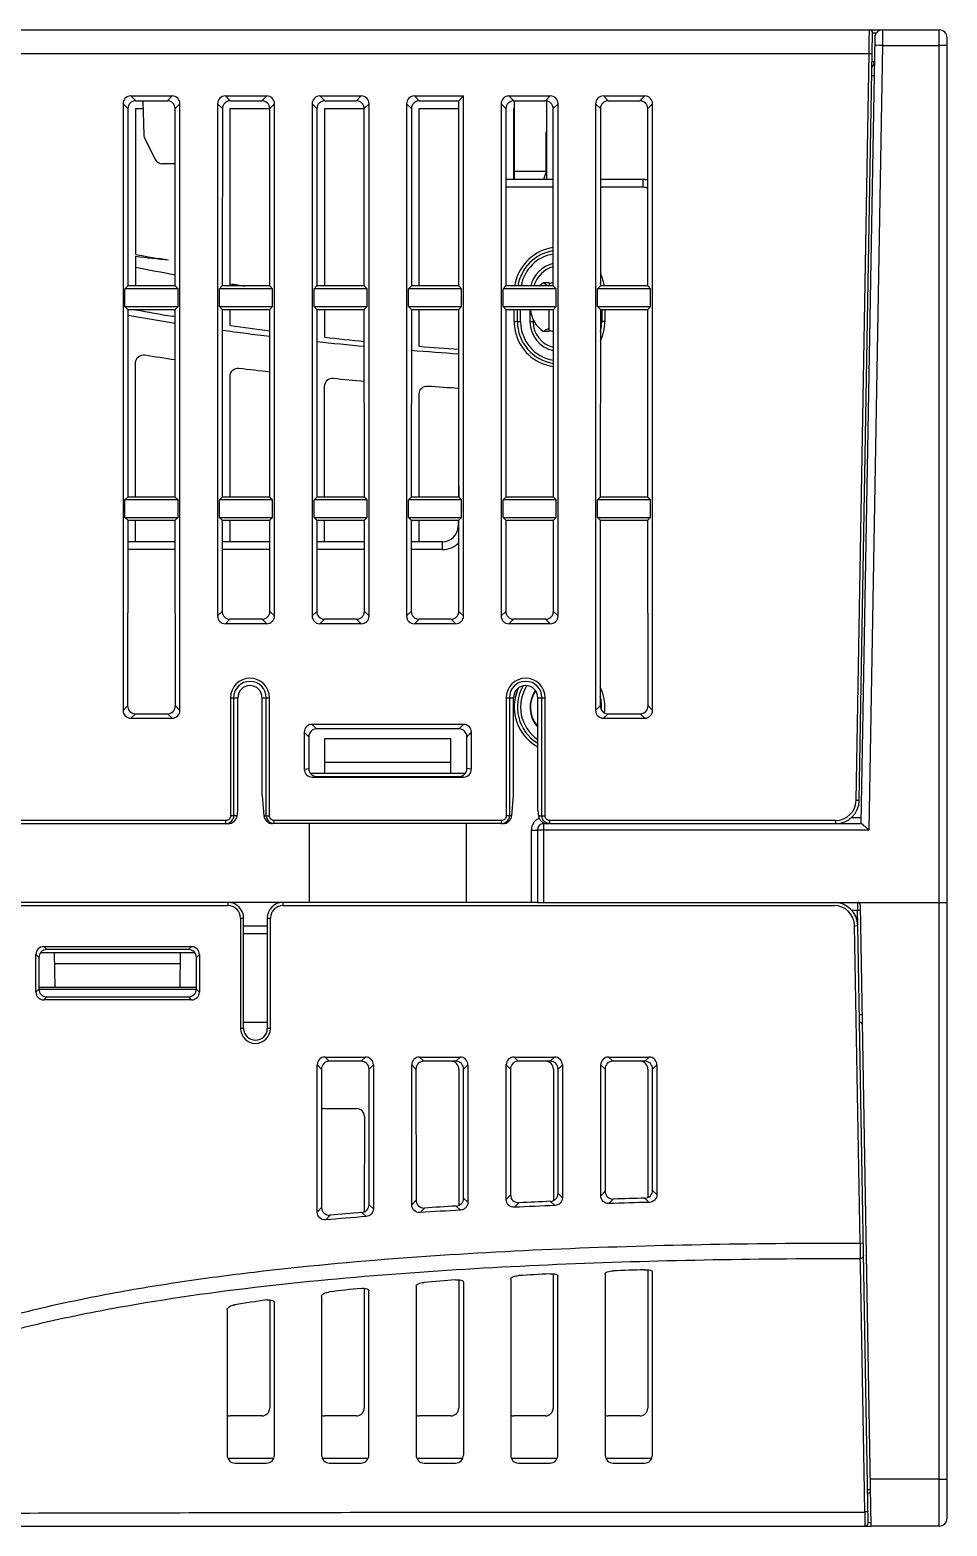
# Model space of a CAD drawing. Header units: millimetres. Extents: x 285 to 860, y 229 to 920.
# Drawn here: x 594.2 to 652.4, y 634.9 to 729.9 of the extents above; entities that cross this region are included whole.
import ezdxf

# ---------------------------------------------------------------- set-up
doc = ezdxf.new("R2010")
doc.units = ezdxf.units.MM
doc.header["$LTSCALE"] = 6
doc.layers.get('0').update_dxf_attribs({"linetype": 'CONTINUOUS'})

msp = doc.modelspace()

# ---------------------------------------------------------------- linework, layer by layer
for p, q in [((509.93, 729.917), (651.891, 729.917)), ((646.816, 680.99), (647.667, 729.713)), ((647.456, 729.205), (647.467, 729.917)), ((647.899, 729.717), (647.667, 729.717)), ((648.297, 729.917), (648.288, 728.934)), ((651.891, 634.917), (651.891, 729.917)), ((647.797, 729.425), (646.926, 679.517)), ((648.288, 728.934), (647.419, 679.124)), ((647.447, 728.594), (647.452, 728.923)), ((647.452, 728.923), (647.456, 729.205)), ((648.288, 728.934), (651.891, 728.934)), ((652.391, 635.417), (652.391, 729.417)), ((509.953, 728.417), (647.444, 728.417)), ((646.616, 680.994), (647.444, 728.417)), ((647.444, 728.417), (647.447, 728.594)), ((647.444, 728.417), (647.644, 728.413)), ((647.635, 727.917), (647.771, 727.917)), ((600.084, 725.227), (600.084, 686.706)), ((600.084, 725.227), (600.39, 724.921)), ((600.39, 724.921), (600.385, 713.661)), ((600.58, 725.724), (603.202, 725.724)), ((600.58, 725.724), (600.886, 725.417)), ((600.886, 725.417), (602.896, 725.417)), ((600.891, 724.917), (601.347, 724.917)), ((600.891, 715.65), (600.891, 724.917)), ((601.33, 725.417), (601.406, 723.225)), ((602.896, 725.417), (603.202, 725.724)), ((603.392, 724.921), (603.698, 725.227)), ((603.397, 713.661), (603.392, 724.921)), ((603.698, 686.706), (603.698, 725.227)), ((606.084, 725.227), (606.084, 692.706)), ((606.084, 725.227), (606.39, 724.921)), ((606.39, 724.921), (606.385, 713.661)), ((606.58, 725.724), (609.202, 725.724)), ((606.58, 725.724), (606.886, 725.417)), ((606.886, 725.417), (608.896, 725.417)), ((606.891, 724.917), (609.392, 724.917)), ((606.891, 713.661), (606.891, 724.917)), ((608.896, 725.417), (609.202, 725.724)), ((609.392, 724.921), (609.698, 725.227)), ((609.397, 713.661), (609.392, 724.921)), ((609.698, 692.706), (609.698, 725.227)), ((612.084, 725.227), (612.084, 692.706)), ((612.084, 725.227), (612.39, 724.921)), ((612.39, 724.921), (612.385, 713.661)), ((612.58, 725.724), (615.202, 725.724)), ((612.58, 725.724), (612.886, 725.417)), ((612.886, 725.417), (614.896, 725.417)), ((612.891, 724.917), (615.392, 724.917)), ((612.891, 713.661), (612.891, 724.917)), ((614.896, 725.417), (615.202, 725.724)), ((615.392, 724.921), (615.698, 725.227)), ((615.397, 713.661), (615.392, 724.921)), ((615.698, 692.706), (615.698, 725.227)), ((618.084, 725.227), (618.084, 692.706)), ((618.084, 725.227), (618.39, 724.921)), ((618.39, 724.921), (618.385, 713.661)), ((618.58, 725.724), (621.698, 725.724)), ((618.58, 725.724), (618.886, 725.417)), ((618.886, 725.417), (621.392, 725.417)), ((618.891, 724.917), (621.392, 724.917)), ((618.891, 713.661), (618.891, 724.917)), ((621.392, 725.417), (621.698, 725.724)), ((621.397, 713.661), (621.392, 725.417)), ((621.698, 692.706), (621.698, 725.724)), ((624.084, 725.227), (624.084, 692.706)), ((624.084, 725.227), (624.39, 724.921)), ((624.39, 724.921), (624.385, 713.661)), ((624.58, 725.724), (627.202, 725.724)), ((624.58, 725.724), (624.886, 725.417)), ((624.886, 725.417), (626.896, 725.417)), ((624.891, 724.917), (624.941, 724.917)), ((624.891, 720.417), (624.891, 724.917)), ((624.941, 720.417), (624.941, 725.417)), ((626.896, 725.417), (627.202, 725.724)), ((626.991, 720.417), (626.991, 725.417)), ((627.392, 724.921), (627.698, 725.227)), ((627.397, 713.661), (627.392, 724.921)), ((627.698, 692.706), (627.698, 725.227)), ((630.084, 725.227), (630.084, 686.706)), ((630.084, 725.227), (630.39, 724.921)), ((630.39, 724.921), (630.385, 713.661)), ((630.58, 725.724), (633.202, 725.724)), ((630.58, 725.724), (630.886, 725.417)), ((630.886, 725.417), (632.896, 725.417)), ((632.896, 725.417), (633.202, 725.724)), ((633.392, 724.921), (633.698, 725.227)), ((633.397, 713.661), (633.392, 724.921)), ((633.698, 686.706), (633.698, 725.227)), ((601.459, 723.019), (602.122, 721.693)), ((626.991, 723.417), (626.941, 723.417)), ((626.941, 720.917), (626.941, 723.417)), ((603.394, 721.417), (602.569, 721.417)), ((627.394, 720.417), (624.388, 720.417)), ((626.941, 720.917), (624.941, 720.917)), ((626.941, 720.917), (626.774, 720.417)), ((633.11, 720.417), (630.388, 720.417)), ((633.11, 719.925), (633.11, 720.417)), ((627.394, 719.925), (624.388, 719.925)), ((633.11, 719.925), (630.388, 719.925)), ((600.891, 713.661), (600.891, 715.543)), ((600.385, 713.661), (600.207, 713.482)), ((603.575, 713.482), (600.207, 713.482)), ((600.207, 712.351), (600.207, 713.482)), ((603.397, 713.661), (600.385, 713.661)), ((603.397, 713.661), (603.575, 713.482)), ((603.575, 712.351), (603.575, 713.482)), ((606.385, 713.661), (606.207, 713.482)), ((609.575, 713.482), (606.207, 713.482)), ((606.207, 712.351), (606.207, 713.482)), ((609.397, 713.661), (606.385, 713.661)), ((609.397, 713.661), (609.575, 713.482)), ((609.575, 712.351), (609.575, 713.482)), ((612.385, 713.661), (612.207, 713.482)), ((615.575, 713.482), (612.207, 713.482)), ((612.207, 712.351), (612.207, 713.482)), ((615.397, 713.661), (612.385, 713.661)), ((615.397, 713.661), (615.575, 713.482)), ((615.575, 712.351), (615.575, 713.482)), ((618.385, 713.661), (618.207, 713.482)), ((621.575, 713.482), (618.207, 713.482)), ((618.207, 712.351), (618.207, 713.482)), ((621.397, 713.661), (618.385, 713.661)), ((621.397, 713.661), (621.575, 713.482)), ((621.575, 712.351), (621.575, 713.482)), ((624.385, 713.661), (624.207, 713.482)), ((627.575, 713.482), (624.207, 713.482)), ((624.207, 712.351), (624.207, 713.482)), ((627.397, 713.661), (624.385, 713.661)), ((626.789, 713.868), (626.782, 713.867)), ((627.141, 713.868), (626.789, 713.868)), ((627.141, 713.868), (627.141, 713.661)), ((627.397, 713.661), (627.575, 713.482)), ((627.575, 712.351), (627.575, 713.482)), ((630.385, 713.661), (630.207, 713.482)), ((633.575, 713.482), (630.207, 713.482)), ((630.207, 712.351), (630.207, 713.482)), ((633.397, 713.661), (630.385, 713.661)), ((633.397, 713.661), (633.575, 713.482)), ((633.575, 712.351), (633.575, 713.482)), ((600.207, 712.351), (603.575, 712.351)), ((600.385, 712.173), (600.207, 712.351)), ((600.385, 712.173), (600.379, 700.255)), ((600.385, 712.173), (603.398, 712.173)), ((600.891, 712.15), (600.891, 712.173)), ((603.398, 711.703), (603.219, 711.733)), ((603.398, 712.173), (603.575, 712.351)), ((603.403, 700.255), (603.398, 712.173)), ((606.207, 712.351), (609.575, 712.351)), ((606.385, 712.173), (606.207, 712.351)), ((606.385, 712.173), (606.379, 700.255)), ((606.385, 712.173), (609.398, 712.173)), ((606.891, 711.159), (606.891, 712.173)), ((609.398, 712.173), (609.575, 712.351)), ((609.403, 700.255), (609.398, 712.173)), ((612.207, 712.351), (615.575, 712.351)), ((612.385, 712.173), (612.207, 712.351)), ((612.385, 712.173), (612.379, 700.255)), ((612.385, 712.173), (615.398, 712.173)), ((612.891, 710.402), (612.891, 712.173)), ((615.398, 712.173), (615.575, 712.351)), ((615.403, 700.255), (615.398, 712.173)), ((618.207, 712.351), (621.575, 712.351)), ((618.385, 712.173), (618.207, 712.351)), ((618.385, 712.173), (618.379, 700.255)), ((618.385, 712.173), (621.398, 712.173)), ((618.891, 709.83), (618.891, 712.173)), ((621.398, 712.173), (621.575, 712.351)), ((621.403, 700.255), (621.398, 712.173)), ((624.207, 712.351), (627.575, 712.351)), ((624.385, 712.173), (624.207, 712.351)), ((624.385, 712.173), (624.379, 700.255)), ((624.385, 712.173), (627.398, 712.173)), ((624.916, 711.395), (624.916, 712.173)), ((625.116, 711.392), (625.116, 712.173)), ((625.316, 711.392), (625.316, 712.173)), ((625.916, 712.173), (625.916, 711.392)), ((627.141, 710.765), (627.141, 712.173)), ((627.398, 712.173), (627.575, 712.351)), ((627.403, 700.255), (627.398, 712.173)), ((630.207, 712.351), (633.575, 712.351)), ((630.385, 712.173), (630.207, 712.351)), ((630.385, 712.173), (630.379, 700.255)), ((630.385, 712.173), (633.398, 712.173)), ((630.466, 712.173), (630.466, 711.392)), ((630.666, 712.173), (630.666, 711.395)), ((633.398, 712.173), (633.575, 712.351)), ((633.403, 700.255), (633.398, 712.173)), ((625.316, 711.392), (625.116, 711.392)), ((626.116, 711.392), (625.916, 711.392)), ((626.116, 711.533), (626.116, 711.392)), ((627.141, 710.765), (626.789, 710.765)), ((630.384, 711.392), (630.466, 711.392)), ((600.879, 700.255), (600.883, 708.791)), ((606.879, 700.255), (606.883, 707.95)), ((612.879, 700.255), (612.882, 707.303)), ((618.879, 700.255), (618.882, 706.812)), ((600.379, 700.255), (600.207, 700.082)), ((603.403, 700.255), (600.379, 700.255)), ((603.403, 700.255), (603.575, 700.082)), ((606.379, 700.255), (606.207, 700.082)), ((609.403, 700.255), (606.379, 700.255)), ((609.403, 700.255), (609.575, 700.082)), ((612.379, 700.255), (612.207, 700.082)), ((615.403, 700.255), (612.379, 700.255)), ((615.403, 700.255), (615.575, 700.082)), ((618.379, 700.255), (618.207, 700.082)), ((621.403, 700.255), (618.379, 700.255)), ((621.402, 700.931), (621.391, 700.255)), ((621.403, 700.255), (621.575, 700.082)), ((624.379, 700.255), (624.207, 700.082)), ((627.403, 700.255), (624.379, 700.255)), ((627.403, 700.255), (627.575, 700.082)), ((630.379, 700.255), (630.207, 700.082)), ((633.403, 700.255), (630.379, 700.255)), ((633.403, 700.255), (633.575, 700.082)), ((603.575, 700.082), (600.207, 700.082)), ((600.207, 698.951), (600.207, 700.082)), ((603.575, 698.951), (603.575, 700.082)), ((609.575, 700.082), (606.207, 700.082)), ((606.207, 698.951), (606.207, 700.082)), ((609.575, 698.951), (609.575, 700.082)), ((615.575, 700.082), (612.207, 700.082)), ((612.207, 698.951), (612.207, 700.082)), ((615.575, 698.951), (615.575, 700.082)), ((621.575, 700.082), (618.207, 700.082)), ((618.207, 698.951), (618.207, 700.082)), ((621.575, 698.951), (621.575, 700.082)), ((627.575, 700.082), (624.207, 700.082)), ((624.207, 698.951), (624.207, 700.082)), ((627.575, 698.951), (627.575, 700.082)), ((633.575, 700.082), (630.207, 700.082)), ((630.207, 698.951), (630.207, 700.082)), ((633.575, 698.951), (633.575, 700.082)), ((600.207, 698.951), (603.575, 698.951)), ((600.379, 698.779), (600.207, 698.951)), ((600.379, 698.779), (600.374, 686.996)), ((600.379, 698.779), (603.403, 698.779)), ((600.878, 697.417), (600.879, 698.779)), ((603.403, 698.779), (603.575, 698.951)), ((603.408, 686.996), (603.403, 698.779)), ((606.207, 698.951), (609.575, 698.951)), ((606.379, 698.779), (606.207, 698.951)), ((606.379, 698.779), (606.376, 692.998)), ((606.379, 698.779), (609.403, 698.779)), ((606.878, 697.417), (606.879, 698.779)), ((609.403, 698.779), (609.575, 698.951)), ((609.406, 692.998), (609.403, 698.779)), ((612.207, 698.951), (615.575, 698.951)), ((612.379, 698.779), (612.207, 698.951)), ((612.379, 698.779), (612.376, 692.998)), ((612.379, 698.779), (615.403, 698.779)), ((612.878, 697.417), (612.879, 698.779)), ((615.403, 698.779), (615.575, 698.951)), ((615.406, 692.998), (615.403, 698.779)), ((618.207, 698.951), (621.575, 698.951)), ((618.379, 698.779), (618.207, 698.951)), ((618.379, 698.779), (618.376, 692.998)), ((618.379, 698.779), (621.403, 698.779)), ((618.878, 697.417), (618.879, 698.779)), ((621.365, 698.78), (621.358, 698.399)), ((621.403, 698.779), (621.575, 698.951)), ((621.406, 692.998), (621.403, 698.779)), ((624.207, 698.951), (627.575, 698.951)), ((624.379, 698.779), (624.207, 698.951)), ((624.379, 698.779), (624.376, 692.998)), ((624.379, 698.779), (627.403, 698.779)), ((627.403, 698.779), (627.575, 698.951)), ((627.406, 692.998), (627.403, 698.779)), ((630.207, 698.951), (633.575, 698.951)), ((630.379, 698.779), (630.207, 698.951)), ((630.379, 698.779), (630.374, 686.996)), ((630.379, 698.779), (633.403, 698.779)), ((633.403, 698.779), (633.575, 698.951)), ((633.408, 686.996), (633.403, 698.779)), ((603.404, 697.417), (600.378, 697.417)), ((609.404, 697.417), (606.378, 697.417)), ((615.404, 697.417), (612.378, 697.417)), ((620.358, 697.417), (618.378, 697.417)), ((620.358, 696.925), (620.358, 697.417)), ((603.404, 696.925), (600.378, 696.925)), ((609.404, 696.925), (606.378, 696.925)), ((615.404, 696.925), (612.378, 696.925)), ((620.358, 696.925), (618.378, 696.925)), ((606.376, 692.998), (606.084, 692.706)), ((609.698, 692.706), (609.406, 692.998)), ((612.376, 692.998), (612.084, 692.706)), ((615.698, 692.706), (615.406, 692.998)), ((618.376, 692.998), (618.084, 692.706)), ((621.698, 692.706), (621.406, 692.998)), ((624.376, 692.998), (624.084, 692.706)), ((627.698, 692.706), (627.406, 692.998)), ((606.872, 692.502), (606.58, 692.21)), ((609.202, 692.21), (606.58, 692.21)), ((608.91, 692.502), (606.872, 692.502)), ((609.202, 692.21), (608.91, 692.502)), ((612.872, 692.502), (612.58, 692.21)), ((615.202, 692.21), (612.58, 692.21)), ((614.91, 692.502), (612.872, 692.502)), ((615.202, 692.21), (614.91, 692.502)), ((618.872, 692.502), (618.58, 692.21)), ((621.202, 692.21), (618.58, 692.21)), ((620.91, 692.502), (618.872, 692.502)), ((621.202, 692.21), (620.91, 692.502)), ((624.872, 692.502), (624.58, 692.21)), ((627.202, 692.21), (624.58, 692.21)), ((626.91, 692.502), (624.872, 692.502)), ((627.202, 692.21), (626.91, 692.502)), ((600.084, 686.706), (600.374, 686.996)), ((603.698, 686.706), (603.408, 686.996)), ((606.907, 687.517), (607.374, 687.517)), ((606.907, 687.517), (606.907, 680.017)), ((607.106, 687.517), (607.106, 680.017)), ((607.371, 680.352), (607.374, 687.517)), ((608.908, 687.517), (609.375, 687.517)), ((608.911, 681.302), (608.908, 687.517)), ((609.176, 680.017), (609.176, 687.517)), ((609.375, 680.017), (609.375, 687.517)), ((624.407, 687.517), (624.874, 687.517)), ((624.407, 687.517), (624.407, 680.017)), ((624.606, 687.517), (624.606, 680.017)), ((624.871, 681.302), (624.874, 687.517)), ((626.408, 687.517), (626.875, 687.517)), ((626.411, 680.352), (626.408, 687.517)), ((626.676, 680.017), (626.676, 687.517)), ((626.875, 680.017), (626.875, 687.517)), ((630.084, 686.706), (630.374, 686.996)), ((633.698, 686.706), (633.408, 686.996)), ((600.58, 686.21), (600.87, 686.499)), ((600.58, 686.21), (603.202, 686.21)), ((600.87, 686.499), (602.912, 686.499)), ((603.202, 686.21), (602.912, 686.499)), ((630.58, 686.21), (630.87, 686.499)), ((630.58, 686.21), (633.202, 686.21)), ((630.87, 686.499), (632.912, 686.499)), ((633.202, 686.21), (632.912, 686.499)), ((611.584, 685.327), (611.873, 685.038)), ((611.584, 685.327), (611.584, 682.972)), ((611.873, 685.038), (611.872, 683.013)), ((621.702, 685.824), (612.08, 685.824)), ((612.08, 685.824), (612.369, 685.535)), ((621.413, 685.535), (612.369, 685.535)), ((621.702, 685.824), (621.413, 685.535)), ((622.198, 685.327), (621.909, 685.038)), ((621.91, 683.013), (621.909, 685.038)), ((622.198, 682.972), (622.198, 685.327)), ((612.891, 684.917), (620.891, 684.917)), ((612.891, 682.717), (612.891, 684.917)), ((620.891, 682.717), (620.891, 684.917)), ((612.891, 683.417), (620.891, 683.417)), ((611.584, 682.972), (611.872, 683.013)), ((611.971, 682.717), (621.811, 682.717)), ((612.087, 682.473), (612.375, 682.514)), ((612.087, 682.473), (621.695, 682.473)), ((612.375, 682.514), (621.408, 682.514)), ((621.695, 682.473), (621.408, 682.514)), ((622.198, 682.972), (621.91, 683.013)), ((608.911, 681.302), (609.029, 680.017)), ((624.753, 680.017), (624.871, 681.302)), ((607.33, 680.017), (607.371, 680.352)), ((626.411, 680.352), (626.452, 680.017)), ((646.816, 680.99), (646.616, 680.994)), ((546.741, 679.517), (606.765, 679.517)), ((606.605, 679.717), (547.027, 679.717)), ((606.605, 679.517), (606.605, 679.717)), ((607.33, 680.017), (606.907, 680.017)), ((609.029, 680.017), (609.375, 680.017)), ((624.203, 679.517), (609.579, 679.517)), ((624.105, 679.717), (609.677, 679.717)), ((609.677, 679.517), (609.677, 679.717)), ((611.891, 679.517), (611.891, 674.517)), ((621.891, 674.517), (621.891, 679.517)), ((624.105, 679.517), (624.105, 679.717)), ((624.753, 680.017), (624.407, 680.017)), ((626.452, 680.017), (626.875, 680.017)), ((626.791, 674.517), (626.791, 679.568)), ((626.791, 679.517), (627.143, 679.517)), ((645.317, 679.717), (627.177, 679.717)), ((627.177, 679.517), (627.177, 679.717)), ((627.177, 679.517), (646.938, 679.517)), ((645.317, 679.717), (645.317, 679.517)), ((646.327, 679.91), (646.933, 679.91)), ((625.991, 679.11), (625.991, 674.517)), ((626.391, 679.117), (626.391, 674.517)), ((626.791, 679.124), (647.419, 679.124)), ((606.741, 674.517), (592.741, 674.517)), ((610.241, 674.517), (606.741, 674.517)), ((606.741, 674.517), (606.741, 674.317)), ((626.445, 674.517), (610.241, 674.517)), ((610.241, 674.317), (610.241, 674.517)), ((626.391, 674.517), (651.891, 674.517)), ((646.695, 674.517), (646.699, 674.075)), ((592.741, 674.317), (606.741, 674.317)), ((610.241, 674.317), (645.217, 674.317)), ((646.326, 674.025), (646.7, 674.025)), ((646.699, 674.075), (646.7, 674.025)), ((646.717, 673.043), (646.7, 674.025)), ((647.582, 634.917), (646.895, 674.32)), ((607.541, 673.517), (607.741, 673.517)), ((607.541, 673.517), (607.541, 666.517)), ((607.741, 666.517), (607.741, 673.517)), ((609.241, 673.004), (607.741, 673.004)), ((609.241, 673.517), (609.441, 673.517)), ((609.241, 673.517), (609.241, 666.517)), ((609.441, 666.517), (609.441, 673.517)), ((646.517, 673.039), (646.717, 673.043)), ((646.869, 652.89), (646.517, 673.039)), ((647.379, 635.12), (646.717, 673.043)), ((595.048, 671.707), (604.434, 671.707)), ((595.239, 671.517), (595.048, 671.707)), ((604.243, 671.517), (604.434, 671.707)), ((609.241, 672.517), (607.741, 672.517)), ((594.741, 671.019), (594.55, 671.209)), ((594.55, 668.823), (594.55, 671.209)), ((594.741, 671.019), (594.741, 669.015)), ((604.642, 671.317), (594.84, 671.317)), ((604.243, 671.517), (595.239, 671.517)), ((595.779, 669.117), (595.741, 671.317)), ((603.703, 669.117), (603.741, 671.317)), ((604.741, 671.019), (604.932, 671.209)), ((604.741, 669.015), (604.741, 671.019)), ((604.932, 671.209), (604.933, 668.823)), ((603.729, 670.617), (595.753, 670.617)), ((594.741, 669.015), (594.55, 668.823)), ((604.741, 669.117), (594.741, 669.117)), ((594.741, 669.017), (604.741, 669.017)), ((604.741, 669.015), (604.933, 668.823)), ((595.239, 668.517), (595.048, 668.325)), ((604.435, 668.325), (595.048, 668.325)), ((595.239, 668.517), (604.243, 668.517)), ((604.243, 668.517), (604.435, 668.325)), ((607.741, 666.917), (609.241, 666.917)), ((607.741, 666.517), (607.541, 666.517)), ((609.441, 666.517), (609.241, 666.517)), ((612.68, 663.932), (612.409, 664.203)), ((612.409, 654.848), (612.409, 664.203)), ((612.905, 664.699), (615.477, 664.699)), ((613.176, 664.428), (612.905, 664.699)), ((615.206, 664.428), (613.176, 664.428)), ((615.206, 664.428), (615.477, 664.699)), ((615.703, 663.932), (615.973, 664.203)), ((615.973, 664.203), (615.973, 655.065)), ((618.68, 663.932), (618.409, 664.203)), ((618.409, 655.314), (618.409, 664.203)), ((618.905, 664.699), (621.477, 664.699)), ((619.176, 664.428), (618.905, 664.699)), ((621.206, 664.428), (619.176, 664.428)), ((621.206, 664.428), (621.477, 664.699)), ((621.703, 663.932), (621.973, 664.203)), ((621.973, 664.203), (621.973, 655.474)), ((624.68, 663.932), (624.409, 664.203)), ((624.409, 655.655), (624.409, 664.203)), ((624.905, 664.699), (627.477, 664.699)), ((625.176, 664.428), (624.905, 664.699)), ((627.206, 664.428), (625.176, 664.428)), ((627.206, 664.428), (627.477, 664.699)), ((627.703, 663.932), (627.973, 664.203)), ((627.973, 664.203), (627.973, 655.769)), ((630.68, 663.932), (630.409, 664.203)), ((630.409, 655.893), (630.409, 664.203)), ((630.905, 664.699), (633.477, 664.699)), ((631.176, 664.428), (630.905, 664.699)), ((633.206, 664.428), (631.176, 664.428)), ((633.206, 664.428), (633.477, 664.699)), ((633.703, 663.932), (633.973, 664.203)), ((633.973, 664.203), (633.973, 655.967)), ((612.68, 663.932), (612.683, 655.148)), ((615.699, 655.319), (615.703, 663.932)), ((618.68, 663.932), (618.683, 655.608)), ((621.403, 663.932), (621.399, 655.278)), ((621.699, 655.733), (621.703, 663.932)), ((624.68, 663.932), (624.683, 655.943)), ((627.403, 663.932), (627.399, 655.577)), ((627.699, 656.032), (627.703, 663.932)), ((630.68, 663.932), (630.683, 656.176)), ((633.403, 663.932), (633.399, 655.779)), ((633.699, 656.234), (633.703, 663.932)), ((612.877, 661.427), (614.905, 661.427)), ((615.401, 660.931), (615.399, 654.864)), ((618.409, 655.314), (618.683, 655.608)), ((621.699, 655.733), (621.973, 655.474)), ((624.409, 655.655), (624.683, 655.943)), ((627.223, 655.536), (627.497, 655.273)), ((627.699, 656.032), (627.973, 655.769)), ((630.409, 655.893), (630.683, 656.176)), ((630.921, 655.397), (631.195, 655.68)), ((633.216, 655.739), (633.49, 655.471)), ((633.699, 656.234), (633.973, 655.967)), ((612.409, 654.848), (612.683, 655.148)), ((612.949, 654.354), (613.224, 654.654)), ((615.242, 654.824), (615.516, 654.57)), ((615.699, 655.319), (615.973, 655.065)), ((618.938, 654.819), (619.212, 655.113)), ((621.232, 655.238), (621.506, 654.979)), ((624.929, 655.16), (625.203, 655.447)), ((646.869, 652.89), (647.069, 652.894)), ((646.869, 652.89), (646.872, 652.641)), ((646.872, 652.641), (646.877, 652.299)), ((646.877, 652.299), (646.882, 651.906)), ((646.882, 651.906), (646.882, 651.892)), ((646.889, 651.505), (646.882, 651.892)), ((627.397, 650.934), (627.393, 642.411)), ((627.691, 639.417), (627.691, 650.795)), ((630.691, 650.938), (630.691, 639.417)), ((633.397, 651.193), (633.393, 642.411)), ((633.691, 639.417), (633.691, 651.052)), ((647.142, 637.165), (646.889, 651.505)), ((615.397, 650.01), (615.393, 642.411)), ((615.691, 639.417), (615.691, 649.863)), ((618.691, 650.158), (618.691, 639.417)), ((621.397, 650.55), (621.393, 642.411)), ((621.691, 650.408), (621.691, 639.417)), ((624.691, 650.619), (624.691, 639.417)), ((609.396, 649.273), (609.393, 642.411)), ((609.691, 639.417), (609.691, 649.117)), ((612.691, 649.519), (612.691, 639.417)), ((606.691, 648.648), (606.691, 639.417)), ((608.897, 641.915), (606.885, 641.915)), ((614.897, 641.915), (612.885, 641.915)), ((620.897, 641.915), (618.885, 641.915)), ((626.897, 641.915), (624.885, 641.915)), ((632.897, 641.915), (630.885, 641.915)), ((609.649, 639.217), (606.733, 639.217)), ((607.191, 638.917), (609.191, 638.917)), ((615.649, 639.217), (612.733, 639.217)), ((613.191, 638.917), (615.191, 638.917)), ((621.649, 639.217), (618.733, 639.217)), ((619.191, 638.917), (621.191, 638.917)), ((627.649, 639.217), (624.733, 639.217)), ((625.191, 638.917), (627.191, 638.917)), ((633.649, 639.217), (630.733, 639.217)), ((631.191, 638.917), (633.191, 638.917)), ((651.891, 637.89), (647.53, 637.89)), ((647.145, 637.017), (647.142, 637.165)), ((647.166, 635.81), (647.145, 637.017)), ((647.539, 637.217), (647.346, 637.217)), ((647.346, 637.017), (647.546, 637.017)), ((647.166, 635.81), (647.168, 635.69)), ((647.168, 635.69), (647.174, 635.26)), ((469.291, 634.917), (647.582, 634.917)), ((647.174, 635.26), (647.179, 634.917)), ((647.582, 635.117), (647.379, 635.117)), ((651.891, 634.917), (647.582, 634.917))]:
    msp.add_line(p, q)
for centre, radius, start, end in [((647.467, 729.717), 0.2, 359, 89.99999), ((648.297, 729.417), 0.5, 90, 179), ((651.891, 729.417), 0.5, 0, 90), ((647.271, 727.917), 0.5, 315.86307, 359), ((647.27, 727.927), 1.002, 290.41253, 299.00128), ((601.906, 723.243), 0.5, 182, 206.56505), ((602.569, 721.917), 0.5, 206.56505, 270), ((633.11, 719.417), 1, 73.48953, 90), ((624.818, 855.928), 142.304, 260.32012, 261.16964), ((636.338, 1024.733), 311.216, 263.45997, 263.84571), ((627.791, 713.245), 2.875, 97.91275, 167.93999), ((627.791, 713.242), 2.675, 98.50463, 170.97363), ((627.791, 713.242), 2.475, 99.19734, 170.23536), ((623.896, 829.537), 116.972, 258.65761, 259.90671), ((627.791, 713.242), 1.875, 102.15185, 167.08085), ((627.791, 713.242), 1.675, 103.64965, 165.49402), ((627.798, 713.247), 2.868, 17.91132, 25.3811), ((629.316, 861.973), 149.86, 261.3941, 261.75912), ((627.81, 713.242), 2.894, 167.95258, 171.66131), ((627.791, 712.317), 1.85, 123.07105, 133.37326), ((627.791, 712.317), 1.6, 104.27379, 113.96948), ((627.791, 713.242), 2.675, 9.0263, 13.85041), ((627.791, 713.246), 2.875, 11.99171, 17.88972), ((627.769, 713.241), 2.897, 8.33368, 11.99713), ((625.002, 848.296), 138.688, 259.77516, 261.03795), ((624.911, 839.692), 129.784, 259.33465, 260.37869), ((627.791, 712.317), 1.85, 184.44803, 236.92895), ((630.674, 886.485), 177.298, 262.12555, 263.1078), ((630.788, 877.316), 167.868, 261.81582, 262.67944), ((627.803, 711.397), 2.887, 180.03866, 192.00414), ((627.791, 711.395), 2.875, 192.01781, 262.15232), ((627.791, 711.392), 2.675, 180, 261.56169), ((627.791, 711.392), 2.475, 180, 260.87063), ((627.791, 711.392), 1.875, 180, 257.92209), ((627.791, 711.392), 1.675, 180, 256.42724), ((627.791, 712.317), 1.6, 246.12649, 255.77034), ((627.791, 711.392), 2.675, 346.03907, 0), ((627.785, 711.397), 2.881, 334.56226, 347.93232), ((627.788, 711.396), 2.878, 347.9412, 359.98366), ((635.502, 928.846), 219.935, 263.96609, 264.75539), ((635.606, 917.832), 208.67, 263.75068, 264.44283), ((639.545, 961.808), 252.823, 265.31421, 265.88418), ((626.069, 863.985), 156.65, 260.96063, 261.67893), ((639.537, 975.917), 267.179, 265.45886, 266.10726), ((631.523, 904.704), 197.734, 263.00409, 263.57582), ((636.143, 949.558), 242.826, 264.63188, 265.09957), ((639.941, 998.408), 291.824, 265.96646, 266.35727), ((620.358, 698.417), 1, 270, 359), ((620.359, 698.425), 1.499, 269.99348, 314.29277), ((608.141, 687.517), 1.234, 0.00139, 179.99861), ((625.641, 687.517), 1.234, 0.00139, 179.99861), ((608.141, 687.517), 1.035, 0, 180), ((625.641, 687.517), 1.035, 0, 180), ((627.794, 686.919), 2.878, 156.06031, 167.94198), ((627.791, 686.917), 2.675, 149.69888, 238.87117), ((627.794, 686.918), 2.879, 155.02143, 156.03829), ((627.791, 686.917), 2.475, 146.59484, 236.00156), ((627.791, 686.917), 1.875, 145.41861, 222.38847), ((627.791, 686.917), 1.85, 145.65422, 221.61873), ((627.787, 686.919), 2.879, 12.02032, 25.84524), ((627.794, 686.919), 2.878, 167.94119, 179.98367), ((627.803, 686.922), 2.887, 180.03866, 192.00414), ((627.791, 686.917), 2.675, 355.84621, 14.78233), ((627.775, 686.917), 2.892, 1.86239, 12.00004), ((627.813, 686.919), 2.853, 353.87793, 0.01385), ((627.825, 686.92), 2.841, 0.00104, 1.84165), ((627.791, 686.92), 2.875, 192.01336, 241.2448), ((627.782, 686.922), 2.884, 352.70218, 353.88749), ((645.317, 681.017), 1.3, 270, 359), ((645.317, 681.017), 1.5, 270, 359), ((606.605, 680.016), 0.5, 270.01172, 275.9511), ((606.605, 680.017), 0.501, 275.89703, 333.56645), ((609.674, 680.017), 0.498, 180.01127, 185.91392), ((609.676, 680.017), 0.5, 185.89399, 243.56767), ((624.105, 680.016), 0.5, 270.01172, 275.9511), ((624.105, 680.017), 0.501, 275.89703, 333.56645), ((626.791, 679.11), 0.799, 134.9246, 142.39748), ((626.791, 679.11), 0.799, 127.44041, 134.90003), ((626.793, 679.106), 0.804, 119.90384, 127.44199), ((626.791, 679.117), 0.4, 90, 180), ((626.79, 679.113), 0.796, 111.23833, 119.90444), ((627.174, 680.017), 0.498, 180.01127, 185.91392), ((627.177, 680.02), 0.303, 227.19156, 239.7671), ((606.741, 673.517), 1, 0, 90), ((610.241, 673.517), 1, 90, 180), ((645.217, 673.017), 1.5, 1, 90), ((646.695, 674.317), 0.2, 1, 90), ((606.741, 673.517), 0.8, 0, 90), ((610.241, 673.517), 0.8, 90, 180), ((645.217, 673.017), 1.3, 1, 90), ((646.827, 666.717), 0.2, 1, 90), ((608.491, 666.517), 0.95, 180, 0), ((608.491, 666.517), 0.75, 180, 0), ((634.832, 410.441), 244.892, 94.52388, 95.12661), ((639.012, 353.082), 302.404, 93.31876, 93.80626), ((642.259, 291.679), 363.893, 92.32485, 92.7297), ((644.5, 229.982), 425.631, 91.48224, 91.82825), ((641.935, 372.178), 279.146, 93.02774, 93.4389), ((644.401, 318.838), 332.543, 91.93181, 92.27663), ((633.869, 471.863), 179.124, 95.98523, 96.62886), ((638.445, 423.498), 227.706, 94.34562, 94.85049), ((628.25, 515.431), 135.193, 98.1045, 98.96161), ((607.191, 639.417), 0.5, 180, 270), ((609.191, 639.417), 0.5, 270, 0), ((613.191, 639.417), 0.5, 180, 270), ((615.191, 639.417), 0.5, 270, 0), ((619.191, 639.417), 0.5, 180, 270), ((621.191, 639.417), 0.5, 270, 0), ((625.191, 639.417), 0.5, 180, 270), ((627.191, 639.417), 0.5, 270, 0), ((631.191, 639.417), 0.5, 180, 270), ((633.191, 639.417), 0.5, 270, 0), ((647.179, 635.117), 0.2, 269.99805, 1.00088), ((651.891, 635.417), 0.5, 270, 0)]:
    msp.add_arc(centre, radius, start, end)
for centre, major_axis, ratio, start_param, end_param in [((600.588, 725.22), (0.359, -0.359), 0.985257, 2.363621, 3.919564), ((600.894, 724.914), (0.364, -0.353), 0.985673, 2.348776, 3.904719), ((602.888, 724.914), (0.364, 0.353), 0.985673, -0.763127, 0.792817), ((603.194, 725.22), (0.359, 0.359), 0.985257, -0.777972, 0.777972), ((606.588, 725.22), (0.359, -0.359), 0.985257, 2.363621, 3.919564), ((606.894, 724.914), (0.364, -0.353), 0.985673, 2.348776, 3.904719), ((608.888, 724.914), (0.364, 0.353), 0.985673, -0.763127, 0.792817), ((609.194, 725.22), (0.359, 0.359), 0.985257, -0.777972, 0.777972), ((612.588, 725.22), (0.359, -0.359), 0.985257, 2.363621, 3.919564), ((612.894, 724.914), (0.364, -0.353), 0.985673, 2.348776, 3.904719), ((614.888, 724.914), (0.364, 0.353), 0.985673, -0.763127, 0.792817), ((615.194, 725.22), (0.359, 0.359), 0.985257, -0.777972, 0.777972), ((618.588, 725.22), (0.359, -0.359), 0.985257, 2.363621, 3.919564), ((618.894, 724.914), (0.364, -0.353), 0.985673, 2.348776, 3.904719), ((624.588, 725.22), (0.359, -0.359), 0.985257, 2.363621, 3.919564), ((624.894, 724.914), (0.364, -0.353), 0.985673, 2.348776, 3.904719), ((626.888, 724.914), (0.364, 0.353), 0.985673, -0.763127, 0.792817), ((627.194, 725.22), (0.359, 0.359), 0.985257, -0.777972, 0.777972), ((630.588, 725.22), (0.359, -0.359), 0.985257, 2.363621, 3.919564), ((630.894, 724.914), (0.364, -0.353), 0.985673, 2.348776, 3.904719), ((632.888, 724.914), (0.364, 0.353), 0.985673, -0.763127, 0.792817), ((633.194, 725.22), (0.359, 0.359), 0.985257, -0.777972, 0.777972), ((606.588, 692.713), (0.359, 0.359), 0.985257, -3.919564, -2.363621), ((606.88, 693.006), (0.354, 0.364), 0.984828, -3.933589, -2.377646), ((608.902, 693.006), (-0.354, 0.364), 0.984828, -3.905539, -2.349596), ((609.194, 692.713), (0.359, -0.359), 0.985257, -0.777972, 0.777972), ((612.588, 692.713), (0.359, 0.359), 0.985257, -3.919564, -2.363621), ((612.88, 693.006), (0.354, 0.364), 0.984828, -3.933589, -2.377646), ((614.902, 693.006), (-0.354, 0.364), 0.984828, -3.905539, -2.349596), ((615.194, 692.713), (0.359, -0.359), 0.985257, -0.777972, 0.777972), ((618.588, 692.713), (0.359, 0.359), 0.985257, -3.919564, -2.363621), ((618.88, 693.006), (0.354, 0.364), 0.984828, -3.933589, -2.377646), ((620.902, 693.006), (-0.354, 0.364), 0.984828, -3.905539, -2.349596), ((621.194, 692.713), (0.359, -0.359), 0.985257, -0.777972, 0.777972), ((624.588, 692.713), (0.359, 0.359), 0.985257, -3.919564, -2.363621), ((624.88, 693.006), (0.354, 0.364), 0.984828, -3.933589, -2.377646), ((626.902, 693.006), (-0.354, 0.364), 0.984828, -3.905539, -2.349596), ((627.194, 692.713), (0.359, -0.359), 0.985257, -0.777972, 0.777972), ((600.878, 687.003), (0.354, 0.364), 0.984828, -3.933589, -2.377646), ((602.905, 687.003), (-0.354, 0.364), 0.984828, -3.905539, -2.349596), ((630.878, 687.003), (0.354, 0.364), 0.984828, -3.933589, -2.377646), ((632.905, 687.003), (-0.354, 0.364), 0.984828, -3.905539, -2.349596), ((600.588, 686.713), (0.359, 0.359), 0.985257, -3.919564, -2.363621), ((603.194, 686.713), (0.359, -0.359), 0.985257, -0.777972, 0.777972), ((630.588, 686.713), (0.359, 0.359), 0.985257, -3.919564, -2.363621), ((633.194, 686.713), (0.359, -0.359), 0.985257, -0.777972, 0.777972), ((612.088, 685.32), (0.359, -0.359), 0.985257, 2.363621, 3.919564), ((612.377, 685.031), (0.364, -0.353), 0.985673, 2.348776, 3.904719), ((621.405, 685.031), (0.364, 0.353), 0.985673, -0.763127, 0.792817), ((621.694, 685.32), (0.359, 0.359), 0.985257, -0.777972, 0.777972), ((612.088, 682.973), (0.499, 0.071), 0.992397, 3.001438, 4.570108), ((612.376, 683.014), (0.497, 0.085), 0.992325, 2.973608, 4.542277), ((621.406, 683.014), (0.497, -0.085), 0.992325, 4.882501, 6.45117), ((621.694, 682.973), (0.499, -0.071), 0.992397, -1.428515, 0.140154), ((606.826, 680.017), (0.4, 0.354), 0.884725, -2.356194, -0.785398), ((609.533, 680.017), (-0.394, 0.347), 0.91209, 0.767633, 2.338429), ((624.249, 680.017), (0.394, 0.347), 0.91209, -2.338429, -0.767633), ((626.956, 680.017), (-0.4, 0.354), 0.884725, 0.785398, 2.356194), ((595.052, 671.205), (-0.356, 0.356), 0.992435, -0.781449, 0.781449), ((604.43, 671.205), (0.356, 0.356), 0.992435, -0.781449, 0.781449), ((595.243, 671.015), (-0.349, 0.363), 0.992126, 5.521057, 7.083954), ((604.239, 671.015), (0.349, 0.363), 0.992126, 5.482416, 7.045313), ((595.051, 668.827), (0.356, 0.356), 0.99243, 2.359841, 3.923344), ((595.243, 669.018), (0.364, 0.349), 0.992727, 2.380766, 3.944269), ((604.239, 669.018), (0.364, -0.349), 0.992727, -0.802676, 0.760827), ((604.431, 668.827), (0.356, -0.356), 0.99243, -0.781752, 0.781752), ((612.912, 664.195), (0.359, -0.359), 0.985257, 2.363621, 3.919564), ((613.183, 663.924), (-0.354, 0.364), 0.984828, -0.763947, 0.791997), ((615.199, 663.924), (0.354, 0.364), 0.984828, -0.791997, 0.763947), ((615.47, 664.195), (0.359, 0.359), 0.985257, -0.777972, 0.777972), ((618.912, 664.195), (0.359, -0.359), 0.985257, 2.363621, 3.919564), ((619.183, 663.924), (-0.354, 0.364), 0.984828, -0.763947, 0.791997), ((620.899, 663.924), (0.354, 0.364), 0.984828, -0.791997, 0.763947), ((621.199, 663.924), (0.354, 0.364), 0.984828, -0.791997, 0.763947), ((621.47, 664.195), (0.359, 0.359), 0.985257, -0.777972, 0.777972), ((624.912, 664.195), (0.359, -0.359), 0.985257, 2.363621, 3.919564), ((625.183, 663.924), (-0.354, 0.364), 0.984828, -0.763947, 0.791997), ((626.899, 663.924), (0.354, 0.364), 0.984828, -0.791997, 0.763947), ((627.199, 663.924), (0.354, 0.364), 0.984828, -0.791997, 0.763947), ((627.47, 664.195), (0.359, 0.359), 0.985257, -0.777972, 0.777972), ((630.912, 664.195), (0.359, -0.359), 0.985257, 2.363621, 3.919564), ((631.183, 663.924), (-0.354, 0.364), 0.984828, -0.763947, 0.791997), ((632.899, 663.924), (0.354, 0.364), 0.984828, -0.791997, 0.763947), ((633.199, 663.924), (0.354, 0.364), 0.984828, -0.791997, 0.763947), ((633.47, 664.195), (0.359, 0.359), 0.985257, -0.777972, 0.777972), ((612.885, 660.923), (-0.354, 0.364), 0.984828, -0.763947, -0.362078), ((614.897, 660.923), (0.354, 0.364), 0.984828, -0.791997, 0.763947), ((642.259, 291.523), (0, 364.324), 1, 0.041282, 0.046833), ((644.5, 229.8), (0, 426.088), 1, 0.026486, 0.031231), ((634.832, 410.336), (0, 245.271), 1, 0.079956, 0.088215), ((639.012, 352.952), (0, 302.808), 1, 0.058753, 0.065435), ((608.89, 642.418), (0.364, -0.353), 0.985673, -0.792817, 0.763127), ((614.89, 642.418), (0.364, -0.353), 0.985673, -0.792817, 0.763127), ((620.89, 642.418), (0.364, -0.353), 0.985673, -0.792817, 0.763127), ((626.89, 642.418), (0.364, -0.353), 0.985673, -0.792817, 0.763127), ((632.89, 642.418), (0.364, -0.353), 0.985673, -0.792817, 0.763127), ((606.893, 642.418), (0.364, 0.353), 0.985673, -2.746124, -2.348776), ((612.893, 642.418), (0.364, 0.353), 0.985673, -2.746124, -2.348776), ((618.893, 642.418), (0.364, 0.353), 0.985673, -2.746124, -2.348776), ((624.893, 642.418), (0.364, 0.353), 0.985673, -2.746124, -2.348776), ((630.893, 642.418), (0.364, 0.353), 0.985673, -2.746124, -2.348776)]:
    msp.add_ellipse(centre, major_axis=major_axis, ratio=ratio, start_param=start_param, end_param=end_param)
for points, knots in [([(648.288, 728.934), (648.225, 728.935), (648.107, 728.937), (647.967, 728.939), (647.879, 728.937), (647.83, 728.939), (647.809, 728.933), (647.789, 728.937), (647.789, 728.934)], [0, 0, 0, 0, 0.382024, 0.706894, 0.831165, 0.923361, 0.980294, 1, 1, 1, 1]), ([(652.391, 728.925), (652.391, 728.929), (652.371, 728.925), (652.35, 728.931), (652.3, 728.93), (652.212, 728.933), (652.072, 728.933), (651.955, 728.934), (651.891, 728.934)], [0, 0, 0, 0, 0.01956, 0.076475, 0.168969, 0.293218, 0.617503, 1, 1, 1, 1]), ([(626.782, 713.867), (626.779, 713.866), (626.78, 713.859), (626.785, 713.853), (626.796, 713.841), (626.818, 713.824), (626.852, 713.799), (626.899, 713.769), (626.986, 713.719), (627.059, 713.684), (627.113, 713.661)], [0, 0, 0, 0, 0.018701, 0.03692, 0.062742, 0.138164, 0.245806, 0.385831, 0.558293, 1, 1, 1, 1]), ([(624.916, 711.395), (624.942, 711.395), (624.987, 711.394), (625.054, 711.398), (625.085, 711.388), (625.116, 711.397), (625.116, 711.392)], [0, 0, 0, 0, 0.382039, 0.706946, 0.923444, 1, 1, 1, 1]), ([(626.782, 710.766), (626.779, 710.768), (626.78, 710.775), (626.786, 710.781), (626.798, 710.794), (626.821, 710.812), (626.859, 710.839), (626.91, 710.871), (627.003, 710.924), (627.083, 710.961), (627.141, 710.984)], [0, 0, 0, 0, 0.01825, 0.036474, 0.06234, 0.137905, 0.245747, 0.385969, 0.558537, 1, 1, 1, 1]), ([(630.666, 711.395), (630.641, 711.395), (630.595, 711.394), (630.528, 711.398), (630.498, 711.388), (630.466, 711.397), (630.466, 711.392)], [0, 0, 0, 0, 0.38204, 0.706949, 0.923445, 1, 1, 1, 1]), ([(600.883, 708.791), (600.883, 708.93), (601.012, 709.222), (601.321, 709.303), (601.458, 709.281)], [0, 0, 0, 0, 0.500089, 1, 1, 1, 1]), ([(606.883, 707.95), (606.883, 708.086), (607.006, 708.372), (607.305, 708.459), (607.44, 708.442)], [0, 0, 0, 0, 0.50007, 1, 1, 1, 1]), ([(612.882, 707.303), (612.883, 707.437), (613.001, 707.718), (613.292, 707.809), (613.425, 707.797)], [0, 0, 0, 0, 0.500056, 1, 1, 1, 1]), ([(618.882, 706.812), (618.882, 706.944), (618.998, 707.221), (619.282, 707.316), (619.414, 707.306)], [0, 0, 0, 0, 0.500043, 1, 1, 1, 1]), ([(621.402, 698.402), (621.391, 698.402), (621.382, 698.398), (621.358, 698.403), (621.358, 698.399)], [0, 0, 0, 0, 0.742849, 1, 1, 1, 1]), ([(608.908, 687.517), (608.908, 687.712), (608.742, 688.12), (608.141, 688.365), (607.54, 688.12), (607.374, 687.712), (607.374, 687.517)], [0, 0, 0, 0, 0.24999, 0.499994, 0.749995, 1, 1, 1, 1]), ([(626.408, 687.517), (626.408, 687.712), (626.242, 688.12), (625.641, 688.365), (625.04, 688.12), (624.874, 687.712), (624.874, 687.517)], [0, 0, 0, 0, 0.24999, 0.499994, 0.749996, 1, 1, 1, 1]), ([(606.907, 680.017), (606.907, 679.94), (606.842, 679.78), (606.682, 679.717), (606.605, 679.717)], [0, 0, 0, 0, 0.499421, 1, 1, 1, 1]), ([(624.407, 680.017), (624.407, 679.94), (624.342, 679.78), (624.182, 679.717), (624.105, 679.717)], [0, 0, 0, 0, 0.499421, 1, 1, 1, 1]), ([(646.938, 679.517), (646.966, 679.517), (647.033, 679.456), (647.142, 679.374), (647.276, 679.252), (647.37, 679.168), (647.419, 679.124)], [0, 0, 0, 0, 0.139302, 0.386703, 0.68372, 1, 1, 1, 1]), ([(625.991, 679.11), (626.042, 679.11), (626.136, 679.11), (626.248, 679.111), (626.318, 679.113), (626.358, 679.112), (626.375, 679.117), (626.391, 679.114), (626.391, 679.117)], [0, 0, 0, 0, 0.382001, 0.706876, 0.831153, 0.923355, 0.980292, 1, 1, 1, 1]), ([(626.391, 679.117), (626.391, 679.119), (626.407, 679.116), (626.424, 679.121), (626.464, 679.12), (626.534, 679.123), (626.646, 679.123), (626.74, 679.124), (626.791, 679.124)], [0, 0, 0, 0, 0.019719, 0.07669, 0.168947, 0.293323, 0.618141, 1, 1, 1, 1]), ([(651.891, 674.519), (651.955, 674.519), (652.072, 674.517), (652.212, 674.517), (652.3, 674.515), (652.35, 674.518), (652.371, 674.511), (652.391, 674.518), (652.391, 674.514)], [0, 0, 0, 0, 0.382193, 0.707199, 0.831499, 0.923687, 0.980557, 1, 1, 1, 1]), ([(646.7, 674.025), (646.725, 674.026), (646.771, 674.025), (646.838, 674.03), (646.868, 674.021), (646.9, 674.03), (646.9, 674.025)], [0, 0, 0, 0, 0.382062, 0.706965, 0.92345, 1, 1, 1, 1]), ([(646.815, 667.408), (646.841, 667.408), (646.886, 667.409), (646.953, 667.408), (646.983, 667.414), (647.015, 667.403), (647.015, 667.408)], [0, 0, 0, 0, 0.381983, 0.706795, 0.923756, 1, 1, 1, 1]), ([(618.683, 655.608), (618.683, 655.476), (618.798, 655.2), (619.081, 655.104), (619.212, 655.113)], [0, 0, 0, 0, 0.500041, 1, 1, 1, 1]), ([(621.232, 655.238), (621.354, 655.245), (621.602, 655.357), (621.699, 655.611), (621.699, 655.733)], [0, 0, 0, 0, 0.499994, 1, 1, 1, 1]), ([(624.929, 655.16), (624.798, 655.153), (624.52, 655.252), (624.409, 655.525), (624.409, 655.655)], [0, 0, 0, 0, 0.49998, 1, 1, 1, 1]), ([(624.683, 655.943), (624.683, 655.813), (624.795, 655.54), (625.073, 655.441), (625.203, 655.447)], [0, 0, 0, 0, 0.500008, 1, 1, 1, 1]), ([(627.223, 655.536), (627.347, 655.542), (627.6, 655.651), (627.699, 655.909), (627.699, 656.032)], [0, 0, 0, 0, 0.499994, 1, 1, 1, 1]), ([(627.973, 655.769), (627.973, 655.645), (627.874, 655.388), (627.621, 655.278), (627.497, 655.273)], [0, 0, 0, 0, 0.500017, 1, 1, 1, 1]), ([(630.921, 655.397), (630.792, 655.393), (630.518, 655.494), (630.409, 655.764), (630.409, 655.893)], [0, 0, 0, 0, 0.499981, 1, 1, 1, 1]), ([(630.683, 656.176), (630.683, 656.047), (630.793, 655.777), (631.066, 655.676), (631.195, 655.68)], [0, 0, 0, 0, 0.500007, 1, 1, 1, 1]), ([(633.216, 655.739), (633.34, 655.742), (633.598, 655.85), (633.699, 656.11), (633.699, 656.234)], [0, 0, 0, 0, 0.499993, 1, 1, 1, 1]), ([(633.973, 655.967), (633.973, 655.843), (633.872, 655.583), (633.615, 655.474), (633.49, 655.471)], [0, 0, 0, 0, 0.500017, 1, 1, 1, 1]), ([(612.949, 654.354), (612.816, 654.342), (612.527, 654.434), (612.409, 654.714), (612.409, 654.848)], [0, 0, 0, 0, 0.499979, 1, 1, 1, 1]), ([(612.683, 655.148), (612.683, 655.015), (612.801, 654.735), (613.091, 654.642), (613.224, 654.654)], [0, 0, 0, 0, 0.500053, 1, 1, 1, 1]), ([(615.242, 654.824), (615.362, 654.834), (615.604, 654.948), (615.699, 655.198), (615.699, 655.319)], [0, 0, 0, 0, 0.499994, 1, 1, 1, 1]), ([(615.973, 655.065), (615.973, 654.944), (615.879, 654.694), (615.637, 654.58), (615.516, 654.57)], [0, 0, 0, 0, 0.500019, 1, 1, 1, 1]), ([(618.938, 654.819), (618.806, 654.81), (618.523, 654.906), (618.409, 655.182), (618.409, 655.314)], [0, 0, 0, 0, 0.49998, 1, 1, 1, 1]), ([(621.973, 655.474), (621.973, 655.352), (621.876, 655.098), (621.628, 654.986), (621.506, 654.979)], [0, 0, 0, 0, 0.500019, 1, 1, 1, 1]), ([(575.588, 636.916), (575.925, 638.445), (577.276, 640.557), (579.644, 642.62), (582.287, 644.374), (585.872, 646.071), (590.36, 647.616), (594.951, 648.821), (599.598, 649.775), (604.281, 650.533), (610.554, 651.338), (618.429, 652.047), (631.058, 652.741), (640.545, 652.89), (646.869, 652.89)], [0, 0, 0, 0, 0.061941, 0.093223, 0.124499, 0.187008, 0.24954, 0.312078, 0.374618, 0.437159, 0.4997, 0.624775, 0.749854, 1, 1, 1, 1]), ([(646.882, 651.892), (640.659, 651.894), (631.322, 651.746), (618.892, 651.08), (609.592, 650.265), (601.879, 649.214), (595.769, 648.024), (591.237, 646.9), (586.794, 645.462), (583.225, 643.886), (580.563, 642.267), (578.729, 640.812), (577.176, 639.052), (576.49, 637.618), (576.301, 636.866)], [0, 0, 0, 0, 0.250043, 0.375069, 0.500092, 0.625103, 0.687613, 0.750118, 0.812613, 0.875083, 0.906334, 0.937583, 0.968813, 1, 1, 1, 1]), ([(647.082, 652.095), (647.083, 652.04), (647.038, 651.931), (646.931, 651.892), (646.882, 651.892)], [0, 0, 0, 0, 0.529843, 1, 1, 1, 1]), ([(624.691, 650.619), (624.691, 650.683), (624.904, 650.797), (625.069, 650.814), (625.191, 650.821)], [0, 0, 0, 0, 0.345033, 1, 1, 1, 1]), ([(627.191, 650.934), (627.256, 650.938), (627.381, 650.936), (627.544, 650.916), (627.691, 650.854), (627.691, 650.795)], [0, 0, 0, 0, 0.361593, 0.667419, 1, 1, 1, 1]), ([(630.691, 650.938), (630.691, 651), (630.91, 651.102), (631.07, 651.114), (631.191, 651.119)], [0, 0, 0, 0, 0.338755, 1, 1, 1, 1]), ([(633.191, 651.193), (633.311, 651.197), (633.465, 651.199), (633.691, 651.111), (633.691, 651.052)], [0, 0, 0, 0, 0.668862, 1, 1, 1, 1]), ([(615.191, 650.01), (615.256, 650.017), (615.38, 650.019), (615.552, 650.004), (615.691, 649.926), (615.691, 649.863)], [0, 0, 0, 0, 0.356909, 0.65801, 1, 1, 1, 1]), ([(618.691, 650.158), (618.691, 650.225), (618.895, 650.355), (619.068, 650.378), (619.191, 650.389)], [0, 0, 0, 0, 0.353891, 1, 1, 1, 1]), ([(621.191, 650.55), (621.256, 650.555), (621.38, 650.554), (621.547, 650.537), (621.691, 650.469), (621.691, 650.408)], [0, 0, 0, 0, 0.359794, 0.663774, 1, 1, 1, 1]), ([(606.691, 648.648), (606.691, 648.727), (606.867, 648.902), (607.064, 648.953), (607.191, 648.973)], [0, 0, 0, 0, 0.382292, 1, 1, 1, 1]), ([(609.191, 649.273), (609.256, 649.283), (609.418, 649.3), (609.691, 649.232), (609.691, 649.117)], [0, 0, 0, 0, 0.363988, 1, 1, 1, 1]), ([(612.691, 649.519), (612.691, 649.591), (612.883, 649.74), (613.067, 649.775), (613.191, 649.789)], [0, 0, 0, 0, 0.366041, 1, 1, 1, 1]), ([(651.891, 637.89), (651.955, 637.89), (652.072, 637.891), (652.212, 637.89), (652.3, 637.893), (652.35, 637.891), (652.371, 637.897), (652.391, 637.892), (652.391, 637.895)], [0, 0, 0, 0, 0.382637, 0.707025, 0.831299, 0.923791, 0.980655, 1, 1, 1, 1]), ([(576.408, 635.846), (577.581, 635.784), (580.077, 635.772), (583.979, 635.738), (588.164, 635.745), (594.013, 635.743), (601.483, 635.762), (610.543, 635.786), (619.67, 635.796), (631.884, 635.808), (641.052, 635.811), (647.166, 635.81)], [0, 0, 0, 0, 0.049808, 0.105776, 0.165462, 0.227219, 0.353786, 0.482173, 0.611302, 0.740759, 1, 1, 1, 1]), ([(647.366, 635.835), (647.366, 635.828), (647.333, 635.824), (647.298, 635.816), (647.234, 635.812), (647.19, 635.81), (647.166, 635.81)], [0, 0, 0, 0, 0.102702, 0.336128, 0.644805, 1, 1, 1, 1])]:
    msp.add_open_spline(points, degree=3, knots=knots)
for points in [[(633.394, 719.837), (633.313, 719.893), (633.21, 719.925), (633.11, 719.925)], [(626.789, 710.765), (626.786, 710.765), (626.784, 710.765), (626.782, 710.766)], [(607.106, 680.017), (607.106, 679.941), (607.087, 679.863), (607.054, 679.794)], [(609.524, 679.758), (609.438, 679.808), (609.375, 679.917), (609.375, 680.017)], [(609.677, 679.517), (609.601, 679.517), (609.522, 679.535), (609.454, 679.569)], [(609.677, 679.717), (609.624, 679.717), (609.57, 679.731), (609.524, 679.758)], [(624.606, 680.017), (624.606, 679.941), (624.587, 679.863), (624.554, 679.794)], [(626.157, 679.598), (626.052, 679.462), (625.991, 679.282), (625.991, 679.11)], [(626.734, 679.784), (626.705, 679.84), (626.686, 679.902), (626.679, 679.965)], [(626.954, 679.569), (626.862, 679.615), (626.782, 679.693), (626.734, 679.784)], [(626.971, 679.797), (626.912, 679.852), (626.875, 679.937), (626.875, 680.017)], [(627.177, 679.517), (627.101, 679.517), (627.022, 679.535), (626.954, 679.569)], [(627.177, 679.717), (627.124, 679.717), (627.07, 679.731), (627.024, 679.758)]]:
    msp.add_open_spline(points, degree=3)

doc.saveas('drawing.dxf')
